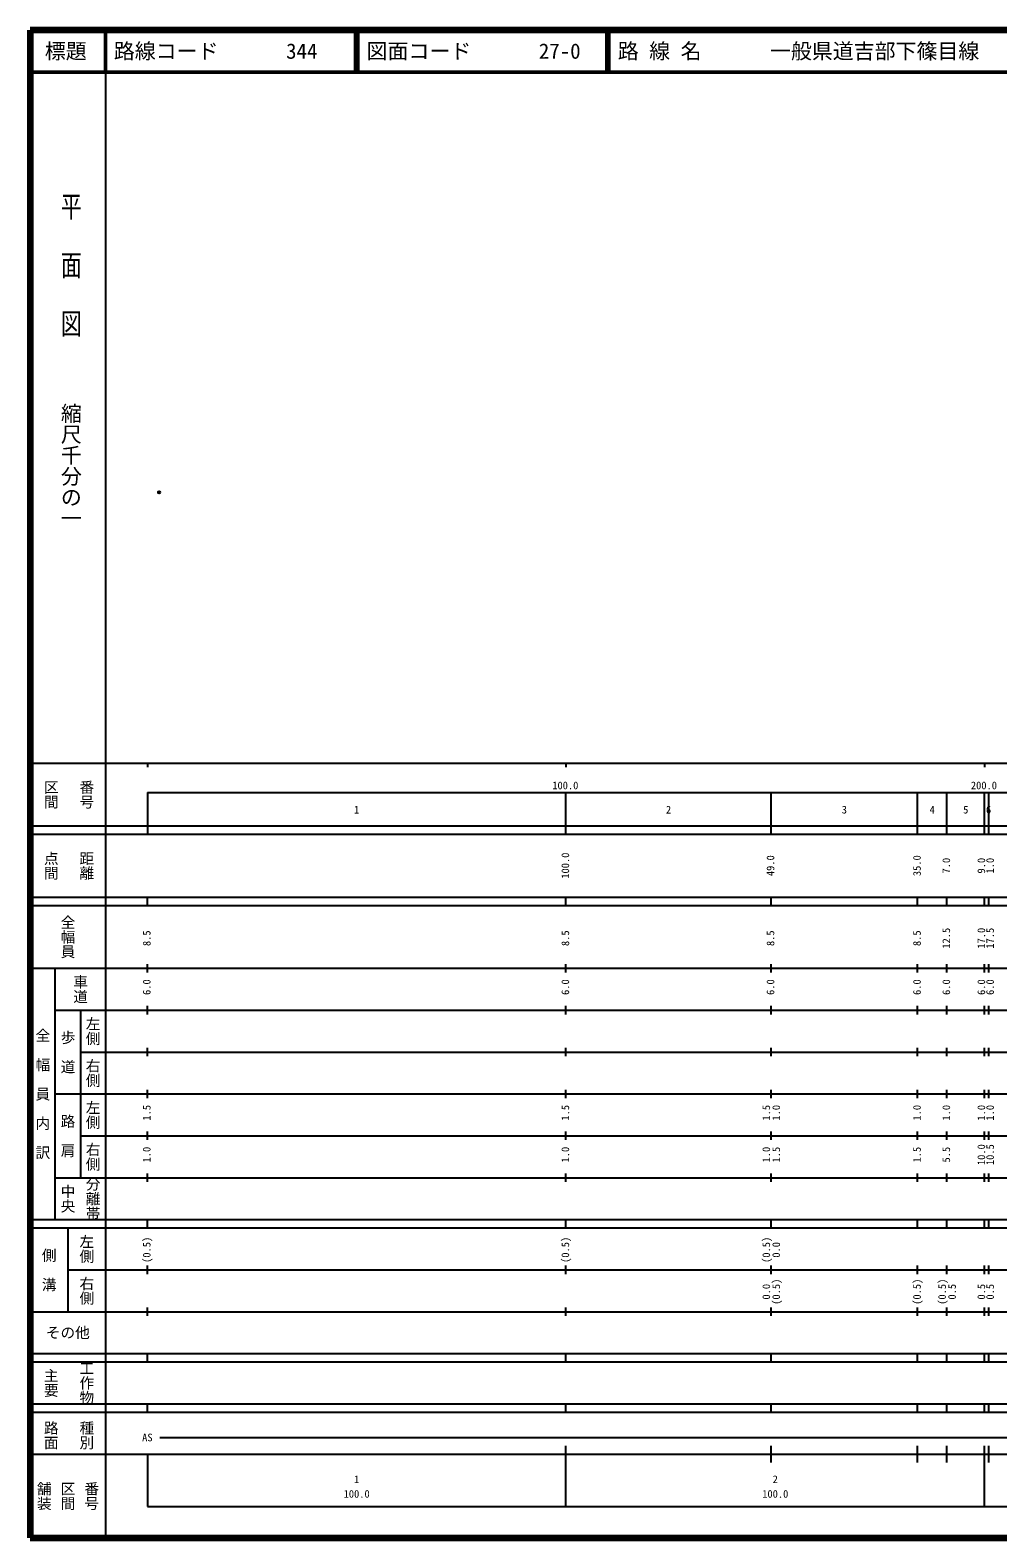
# Model space of a CAD drawing. Units: millimetres on the paper. Extents: x 40 to 680, y 20 to 380.
# Drawn here: x 40 to 271.2, y 20 to 380 of the extents above; entities that cross this region are included whole.
import ezdxf
from ezdxf.enums import TextEntityAlignment as Align

# ---------------------------------------------------------------- set-up
doc = ezdxf.new("R2010")
doc.units = ezdxf.units.MM
doc.header["$PDMODE"] = 32
doc.header["$PDSIZE"] = 0.5
for name, color, linetype, lineweight in [('M-BGD-EXST', 7, 'Continuous', 25), ('M-TTL', 2, 'Continuous', 140), ('M-TTL-LINE', 7, 'Continuous', 50)]:
    doc.layers.add(name, color=color, linetype=linetype, lineweight=lineweight)
doc.layers.add('M-BGD-RSTR', color=6, linetype='Continuous')
doc.layers.add('M-TTL-TXT', color=7, linetype='Continuous')
doc.styles.add('@ＭＳ ゴシック', font='')
doc.styles.add('ＭＳ ゴシック', font='')
doc.styles.get('@ＭＳ ゴシック').set_extended_font_data('@MS Gothic')
doc.styles.get('ＭＳ ゴシック').set_extended_font_data('MS Gothic')

msp = doc.modelspace()

# ---------------------------------------------------------------- linework, layer by layer
at = {"layer": 'M-BGD-EXST'}
for p, q in [((58, 370), (58, 20)), ((40, 205), (579, 205)), ((68, 205), (68, 204)), ((168, 205), (168, 204)), ((268, 205), (268, 204)), ((68, 198), (579, 198)), ((68, 198), (68, 188)), ((168, 188), (168, 198)), ((217, 188), (217, 198)), ((252, 188), (252, 198)), ((259, 188), (259, 198)), ((268, 188), (268, 198)), ((269, 188), (269, 198)), ((40, 190), (579, 190)), ((40, 188), (579, 188)), ((40, 173), (579, 173)), ((68, 171), (68, 173)), ((168, 171), (168, 173)), ((217, 171), (217, 173)), ((252, 171), (252, 173)), ((259, 171), (259, 173)), ((268, 171), (268, 173)), ((269, 171), (269, 173)), ((40, 171), (579, 171)), ((40, 156), (579, 156)), ((46, 96), (46, 156)), ((68, 155), (68, 157)), ((168, 155), (168, 157)), ((217, 155), (217, 157)), ((252, 155), (252, 157)), ((259, 155), (259, 157)), ((268, 155), (268, 157)), ((269, 155), (269, 157)), ((46, 146), (579, 146)), ((52, 146), (52, 106)), ((68, 145), (68, 147)), ((168, 145), (168, 147)), ((217, 145), (217, 147)), ((252, 145), (252, 147)), ((259, 145), (259, 147)), ((268, 145), (268, 147)), ((269, 145), (269, 147)), ((68, 135), (68, 137)), ((168, 135), (168, 137)), ((217, 135), (217, 137)), ((252, 135), (252, 137)), ((259, 135), (259, 137)), ((268, 135), (268, 137)), ((269, 135), (269, 137)), ((52, 136), (579, 136)), ((46, 126), (579, 126)), ((68, 125), (68, 127)), ((168, 125), (168, 127)), ((217, 125), (217, 127)), ((252, 125), (252, 127)), ((259, 125), (259, 127)), ((268, 125), (268, 127)), ((269, 125), (269, 127)), ((52, 116), (579, 116)), ((68, 115), (68, 117)), ((168, 115), (168, 117)), ((217, 115), (217, 117)), ((252, 115), (252, 117)), ((259, 115), (259, 117)), ((268, 115), (268, 117)), ((269, 115), (269, 117)), ((46, 106), (579, 106)), ((68, 105), (68, 107)), ((168, 105), (168, 107)), ((217, 105), (217, 107)), ((252, 105), (252, 107)), ((259, 105), (259, 107)), ((268, 105), (268, 107)), ((269, 105), (269, 107)), ((40, 96), (579, 96)), ((40, 94), (579, 94)), ((49, 94), (49, 74)), ((68, 94), (68, 96)), ((168, 94), (168, 96)), ((217, 94), (217, 96)), ((252, 94), (252, 96)), ((259, 94), (259, 96)), ((268, 94), (268, 96)), ((269, 94), (269, 96)), ((49, 84), (579, 84)), ((68, 83), (68, 85)), ((168, 83), (168, 85)), ((217, 83), (217, 85)), ((252, 83), (252, 85)), ((259, 83), (259, 85)), ((268, 83), (268, 85)), ((269, 83), (269, 85)), ((40, 74), (579, 74)), ((68, 73), (68, 75)), ((168, 73), (168, 75)), ((217, 73), (217, 75)), ((252, 73), (252, 75)), ((259, 73), (259, 75)), ((268, 73), (268, 75)), ((269, 73), (269, 75)), ((40, 64), (579, 64)), ((40, 62), (579, 62)), ((68, 62), (68, 64)), ((168, 62), (168, 64)), ((217, 62), (217, 64)), ((252, 62), (252, 64)), ((259, 62), (259, 64)), ((268, 62), (268, 64)), ((269, 62), (269, 64)), ((40, 52), (579, 52)), ((68, 50), (68, 52)), ((168, 50), (168, 52)), ((217, 50), (217, 52)), ((252, 50), (252, 52)), ((259, 50), (259, 52)), ((268, 50), (268, 52)), ((269, 50), (269, 52)), ((40, 50), (579, 50)), ((71, 44), (460, 44)), ((40, 40), (579, 40)), ((68, 40), (68, 27.5)), ((168, 27.5), (168, 42)), ((217, 38), (217, 42)), ((252, 38), (252, 42)), ((259, 38), (259, 42)), ((268, 27.5), (268, 42)), ((269, 38), (269, 42)), ((68, 27.5), (579, 27.5))]:
    msp.add_line(p, q, dxfattribs=at)
at = {"layer": 'M-BGD-RSTR'}
msp.add_point((70.794, 269.64), dxfattribs=at)
at = {"layer": 'M-TTL'}
for p, q in [((40, 380), (40, 20)), ((680, 380), (40, 380)), ((40, 20), (680, 20))]:
    msp.add_line(p, q, dxfattribs=at)
at = {"layer": 'M-TTL-LINE'}
for p, q in [((58, 380), (58, 370)), ((117.75, 380), (117.75, 370)), ((118.25, 380), (118.25, 370)), ((177.75, 380), (177.75, 370)), ((178.25, 380), (178.25, 370)), ((40, 370), (680, 370))]:
    msp.add_line(p, q, dxfattribs=at)

# ---------------------------------------------------------------- texts
at = {"layer": 'M-BGD-EXST', "style": '@ＭＳ ゴシック', "width": 1.4}
msp.add_text('平  面  図', height=3.666, rotation=270, dxfattribs=at).set_placement((49.777, 306.475), align=Align.MIDDLE_RIGHT)
at = {"layer": 'M-BGD-EXST', "style": '@ＭＳ ゴシック'}
msp.add_text('縮尺千分の一', height=3.666, rotation=270, dxfattribs=at).set_placement((49.777, 261.03), align=Align.MIDDLE_RIGHT)
for s, p in [('区間', (45, 197.5)), ('番号', (53.5, 197.5)), ('点間', (45, 180.5)), ('距離', (53.5, 180.5)), ('全幅員', (49, 163.5)), ('車道', (52, 151)), ('左側', (55, 141)), ('全\u3000幅\u3000員\u3000内\u3000訳', (43, 126)), ('歩\u3000道', (49, 136)), ('右側', (55, 131)), ('左側', (55, 121)), ('路\u3000肩', (49, 116)), ('右側', (55, 111)), ('分離帯', (55, 101)), ('中央', (49, 101)), ('左側', (53.5, 89)), ('側\u3000溝', (44.5, 84)), ('右側', (53.5, 79)), ('工作物', (53.5, 57)), ('主要', (45, 57)), ('路面', (45, 44.5)), ('種別', (53.5, 44.5)), ('舗装', (43.333, 30)), ('区間', (49, 30)), ('番号', (54.667, 30))]:
    msp.add_text(s, height=2.566, rotation=270, dxfattribs=at).set_placement(p, align=Align.MIDDLE_CENTER)
at = {"layer": 'M-BGD-EXST', "style": 'ＭＳ ゴシック'}
for s, p in [('100.0', (167.844, 198.195)), ('200.0', (267.844, 198.195)), ('1', (118, 192.405)), ('2', (192.5, 192.405)), ('3', (234.5, 192.405)), ('4', (255.5, 192.405)), ('5', (263.5, 192.405)), ('6', (268.95, 192.405)), ('AS', (68, 42.5)), ('1', (118, 32.523)), ('2', (218, 32.523)), ('100.0', (118, 29.033)), ('100.0', (218, 29.033))]:
    msp.add_text(s, height=1.833, dxfattribs=at).set_placement(p, align=Align.BOTTOM_CENTER)
for s, p in [('100.0', (169.309, 180.5)), ('49.0', (218.309, 180.5)), ('35.0', (253.309, 180.5)), ('7.0', (260.309, 180.5)), ('9.0', (268.681, 180.5)), ('1.0', (270.773, 180.5)), ('8.5', (69.309, 163.174)), ('8.5', (169.309, 163.174)), ('8.5', (218.309, 163.174)), ('8.5', (253.309, 163.174)), ('12.5', (260.309, 163.174)), ('17.0', (268.681, 163.174)), ('17.5', (270.773, 163.174)), ('6.0', (69.309, 151.5)), ('6.0', (169.309, 151.5)), ('6.0', (218.309, 151.5)), ('6.0', (253.309, 151.5)), ('6.0', (260.309, 151.5)), ('6.0', (268.681, 151.5)), ('6.0', (270.773, 151.5)), ('1.5', (69.309, 121.5)), ('1.5', (169.309, 121.5)), ('1.5', (217.309, 121.5)), ('1.0', (219.679, 121.5)), ('1.0', (253.309, 121.5)), ('1.0', (260.309, 121.5)), ('1.0', (268.681, 121.5)), ('1.0', (270.773, 121.5)), ('1.0', (69.309, 111.5)), ('1.0', (169.309, 111.5)), ('1.0', (217.309, 111.5)), ('1.5', (219.679, 111.5)), ('1.5', (253.309, 111.5)), ('5.5', (260.309, 111.5)), ('10.0', (268.681, 111.5)), ('10.5', (270.773, 111.5)), ('(0.5)', (69.309, 88.764)), ('(0.5)', (169.309, 88.764)), ('(0.5)', (217.309, 88.764)), ('0.0', (219.679, 88.764)), ('0.0', (217.309, 78.764)), ('(0.5)', (219.679, 78.764)), ('(0.5)', (253.309, 78.764)), ('(0.5)', (259.309, 78.764)), ('0.5', (261.679, 78.764)), ('0.5', (268.681, 78.764)), ('0.5', (270.773, 78.764))]:
    msp.add_text(s, height=1.833, rotation=90, dxfattribs=at).set_placement(p, align=Align.BOTTOM_CENTER)
msp.add_text('その他', height=2.566, dxfattribs=at).set_placement((49, 69), align=Align.MIDDLE_CENTER)
at = {"layer": 'M-TTL-TXT', "style": 'ＭＳ ゴシック'}
msp.add_text('標題', height=3.666, dxfattribs=at).set_placement((48.5, 375), align=Align.MIDDLE_CENTER)
for s, p in [('路線コード', (60, 375)), ('344', (101.142, 375)), ('図面コード', (120.38, 375)), ('27-0', (161.521, 375)), ('路 線 名', (180.38, 375)), ('一般県道吉部下篠目線', (216.734, 375))]:
    msp.add_text(s, height=3.666, dxfattribs=at).set_placement(p, align=Align.MIDDLE_LEFT)

doc.saveas('drawing.dxf')
